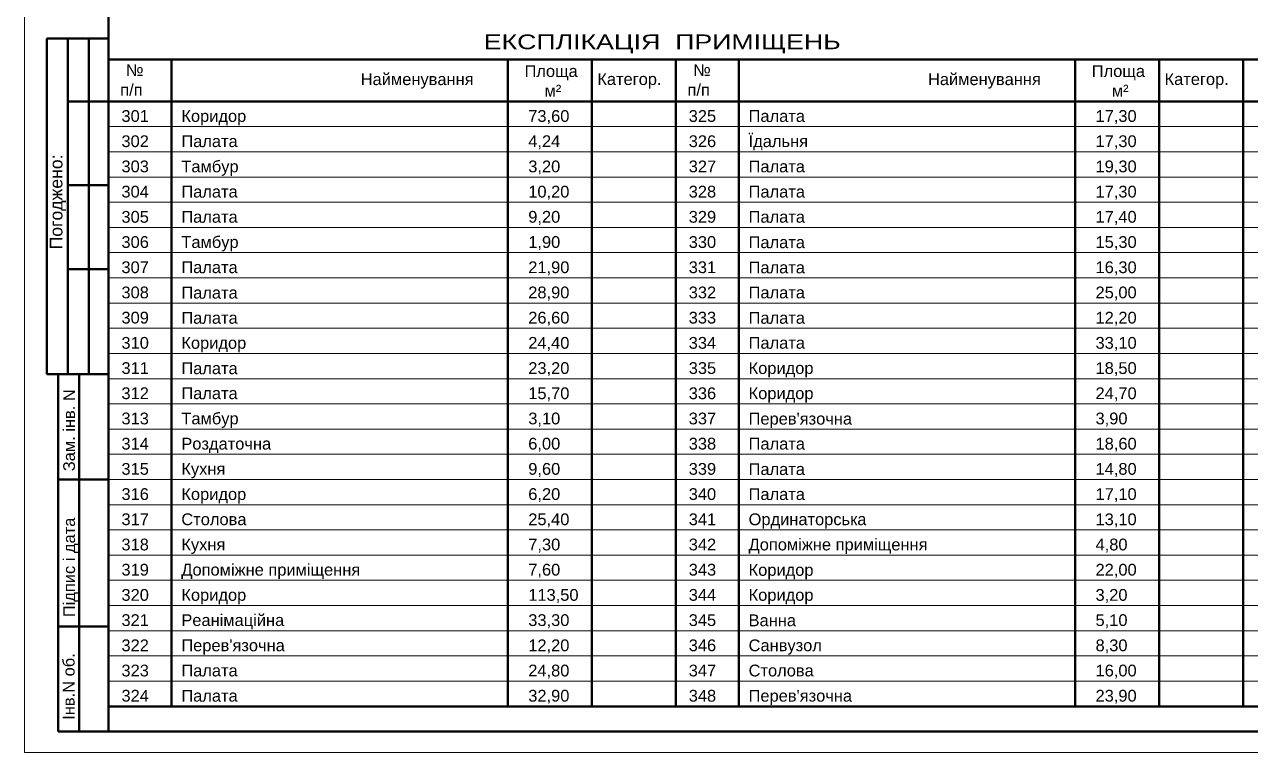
# Model space of a CAD drawing. Header units: millimetres. Extents: x 752233 to 2620908, y -654617 to -58944.
# Drawn here: x 1306958 to 1336134, y -270795 to -253466 of the extents above; entities that cross this region are included whole.
import ezdxf

# ---------------------------------------------------------------- set-up
doc = ezdxf.new("R2010")
doc.units = ezdxf.units.MM
doc.header["$LTSCALE"] = 90
doc.layers.get('0').update_dxf_attribs({"lineweight": 15})
doc.styles.add('style2', font='ARIAL.TTF')
doc.styles.add('txt200', font='txt.shx', dxfattribs={"width": 0.9, "height": 200})

msp = doc.modelspace()

# ---------------------------------------------------------------- linework, layer by layer
at = {"color": 250, "linetype": 'ByBlock', "ltscale": 4}
for p, q in [((1306957.9, -192165.3), (1306957.9, -270794.7)), ((1306957.9, -270794.7), (1393313.3, -270794.7))]:
    msp.add_line(p, q, dxfattribs=at)
at = {"color": 7, "lineweight": 50}
for p, q in [((1308957.9, -192665.3), (1308957.9, -270294.7)), ((1307487.8, -253796.6), (1308957.9, -253796.6)), ((1307487.8, -261792.2), (1307487.8, -253796.6)), ((1307987.8, -261792.2), (1307987.8, -253796.6)), ((1308487.8, -261792.2), (1308487.8, -253796.6)), ((1322457.9, -254296.6), (1308957.9, -254296.6)), ((1310457.9, -254296.6), (1310457.9, -269696.6)), ((1318457.9, -254296.6), (1318457.9, -269696.6)), ((1320457.9, -254296.6), (1320457.9, -269696.6)), ((1322457.9, -254296.6), (1322457.9, -269696.6)), ((1335957.9, -254296.6), (1322457.9, -254296.6)), ((1323957.9, -254296.6), (1323957.9, -269696.6)), ((1331957.9, -254296.6), (1331957.9, -269696.6)), ((1333957.9, -254296.6), (1333957.9, -269696.6)), ((1335957.9, -254296.6), (1335957.9, -269696.6)), ((1335957.9, -254296.6), (1335957.9, -269696.6)), ((1335957.9, -254296.6), (1335957.9, -269696.6)), ((1349457.9, -254296.6), (1335957.9, -254296.6)), ((1307987.8, -255296.6), (1308957.9, -255296.6)), ((1322457.9, -255296.6), (1308957.9, -255296.6)), ((1335957.9, -255296.6), (1322457.9, -255296.6)), ((1349457.9, -255296.6), (1335957.9, -255296.6)), ((1307987.8, -257292.2), (1308957.9, -257292.2)), ((1307987.8, -259292.2), (1308957.9, -259292.2)), ((1307487.8, -261792.2), (1308957.9, -261792.2)), ((1307757.9, -270294.7), (1307757.9, -261794.7)), ((1308257.9, -270294.7), (1308257.9, -261794.7)), ((1307757.9, -264294.7), (1308957.9, -264294.7)), ((1307757.9, -267794.7), (1308957.9, -267794.7)), ((1322457.9, -269696.6), (1308957.9, -269696.6)), ((1335957.9, -269696.6), (1322457.9, -269696.6)), ((1349457.9, -269696.6), (1335957.9, -269696.6)), ((1307757.9, -270294.7), (1392813.3, -270294.7))]:
    msp.add_line(p, q, dxfattribs=at)
at = {"color": 7, "lineweight": 15}
for p, q in [((1322457.9, -255896.6), (1308957.9, -255896.6)), ((1335957.9, -255896.6), (1322457.9, -255896.6)), ((1349457.9, -255896.6), (1335957.9, -255896.6)), ((1322457.9, -256496.6), (1308957.9, -256496.6)), ((1335957.9, -256496.6), (1322457.9, -256496.6)), ((1349457.9, -256496.6), (1335957.9, -256496.6)), ((1322457.9, -257096.6), (1308957.9, -257096.6)), ((1335957.9, -257096.6), (1322457.9, -257096.6)), ((1349457.9, -257096.6), (1335957.9, -257096.6)), ((1322457.9, -257696.6), (1308957.9, -257696.6)), ((1335957.9, -257696.6), (1322457.9, -257696.6)), ((1349457.9, -257696.6), (1335957.9, -257696.6)), ((1322457.9, -258296.6), (1308957.9, -258296.6)), ((1335957.9, -258296.6), (1322457.9, -258296.6)), ((1349457.9, -258296.6), (1335957.9, -258296.6)), ((1322457.9, -258896.6), (1308957.9, -258896.6)), ((1335957.9, -258896.6), (1322457.9, -258896.6)), ((1349457.9, -258896.6), (1335957.9, -258896.6)), ((1322457.9, -259496.6), (1308957.9, -259496.6)), ((1335957.9, -259496.6), (1322457.9, -259496.6)), ((1349457.9, -259496.6), (1335957.9, -259496.6)), ((1322457.9, -260096.6), (1308957.9, -260096.6)), ((1335957.9, -260096.6), (1322457.9, -260096.6)), ((1349457.9, -260096.6), (1335957.9, -260096.6)), ((1322457.9, -260696.6), (1308957.9, -260696.6)), ((1335957.9, -260696.6), (1322457.9, -260696.6)), ((1349457.9, -260696.6), (1335957.9, -260696.6)), ((1322457.9, -261296.6), (1308957.9, -261296.6)), ((1335957.9, -261296.6), (1322457.9, -261296.6)), ((1349457.9, -261296.6), (1335957.9, -261296.6)), ((1322457.9, -261896.6), (1308957.9, -261896.6)), ((1335957.9, -261896.6), (1322457.9, -261896.6)), ((1349457.9, -261896.6), (1335957.9, -261896.6)), ((1322457.9, -262496.6), (1308957.9, -262496.6)), ((1335957.9, -262496.6), (1322457.9, -262496.6)), ((1349457.9, -262496.6), (1335957.9, -262496.6)), ((1322457.9, -263096.6), (1308957.9, -263096.6)), ((1335957.9, -263096.6), (1322457.9, -263096.6)), ((1349457.9, -263096.6), (1335957.9, -263096.6)), ((1322457.9, -263696.6), (1308957.9, -263696.6)), ((1335957.9, -263696.6), (1322457.9, -263696.6)), ((1349457.9, -263696.6), (1335957.9, -263696.6)), ((1322457.9, -264296.6), (1308957.9, -264296.6)), ((1335957.9, -264296.6), (1322457.9, -264296.6)), ((1349457.9, -264296.6), (1335957.9, -264296.6)), ((1322457.9, -264896.6), (1308957.9, -264896.6)), ((1335957.9, -264896.6), (1322457.9, -264896.6)), ((1349457.9, -264896.6), (1335957.9, -264896.6)), ((1322457.9, -265496.6), (1308957.9, -265496.6)), ((1335957.9, -265496.6), (1322457.9, -265496.6)), ((1349457.9, -265496.6), (1335957.9, -265496.6)), ((1322457.9, -266096.6), (1308957.9, -266096.6)), ((1335957.9, -266096.6), (1322457.9, -266096.6)), ((1349457.9, -266096.6), (1335957.9, -266096.6)), ((1322457.9, -266696.6), (1308957.9, -266696.6)), ((1335957.9, -266696.6), (1322457.9, -266696.6)), ((1349457.9, -266696.6), (1335957.9, -266696.6)), ((1322457.9, -267296.6), (1308957.9, -267296.6)), ((1335957.9, -267296.6), (1322457.9, -267296.6)), ((1349457.9, -267296.6), (1335957.9, -267296.6)), ((1322457.9, -267896.6), (1308957.9, -267896.6)), ((1335957.9, -267896.6), (1322457.9, -267896.6)), ((1349457.9, -267896.6), (1335957.9, -267896.6)), ((1322457.9, -268496.6), (1308957.9, -268496.6)), ((1335957.9, -268496.6), (1322457.9, -268496.6)), ((1349457.9, -268496.6), (1335957.9, -268496.6)), ((1322457.9, -269096.6), (1308957.9, -269096.6)), ((1335957.9, -269096.6), (1322457.9, -269096.6)), ((1349457.9, -269096.6), (1335957.9, -269096.6))]:
    msp.add_line(p, q, dxfattribs=at)

# ---------------------------------------------------------------- texts
at = {"color": 7, "linetype": 'Continuous', "style": 'style2', "width": 1.3}
msp.add_text('ЕКСПЛІКАЦІЯ  ПРИМІЩЕНЬ', height=350, dxfattribs=at).set_placement((1317886.5, -254053.1))
at = {"color": 7, "linetype": 'ByBlock', "lineweight": 15, "style": 'style2'}
for s, p in [(' №', (1309262.1, -254691.3)), (' №', (1322762.1, -254691.3)), ('Найменування', (1314959.4, -254908)), ('Площа', (1318857.9, -254714.2)), ('Категор.', (1320589.5, -254904.8)), ('Найменування', (1328459.4, -254908)), ('Площа', (1332357.9, -254714.2)), ('Категор.', (1334089.5, -254904.8)), ('п/п', (1309236.1, -255162.7)), ('м²', (1319333.3, -255180.9)), ('п/п', (1322736.1, -255162.7)), ('м²', (1332833.3, -255180.9))]:
    msp.add_text(s, height=280, dxfattribs=at).set_placement(p)
at = {"color": 7, "linetype": 'Continuous', "style": 'style2'}
for s, p in [('301', (1309264.8, -255783.7)), ('Коридор', (1310690.3, -255783.7)), ('73,60', (1318946.4, -255783.7)), ('325', (1322764.8, -255783.7)), ('Палата', (1324190.3, -255783.7)), ('17,30', (1332446.4, -255783.7)), ('302', (1309264.8, -256383.7)), ('Палата', (1310690.3, -256383.7)), ('4,24', (1318946.4, -256383.7)), ('326', (1322764.8, -256383.7)), ('Їдальня', (1324190.3, -256383.7)), ('17,30', (1332446.4, -256383.7)), ('303', (1309264.8, -256983.7)), ('Тамбур', (1310690.3, -256983.7)), ('3,20', (1318946.4, -256983.7)), ('327', (1322764.8, -256983.7)), ('Палата', (1324190.3, -256983.7)), ('19,30', (1332446.4, -256983.7)), ('304', (1309264.8, -257583.7)), ('Палата', (1310690.3, -257583.7)), ('10,20', (1318946.4, -257583.7)), ('328', (1322764.8, -257583.7)), ('Палата', (1324190.3, -257583.7)), ('17,30', (1332446.4, -257583.7)), ('305', (1309264.8, -258183.7)), ('Палата', (1310690.3, -258183.7)), ('9,20', (1318946.4, -258183.7)), ('329', (1322764.8, -258183.7)), ('Палата', (1324190.3, -258183.7)), ('17,40', (1332446.4, -258183.7)), ('306', (1309264.8, -258783.7)), ('Тамбур', (1310690.3, -258783.7)), ('1,90', (1318946.4, -258783.7)), ('330', (1322764.8, -258783.7)), ('15,30', (1332446.4, -258783.7)), ('Палата', (1324190.3, -258788.9)), ('307', (1309264.8, -259383.7)), ('Палата', (1310690.3, -259383.7)), ('21,90', (1318946.4, -259383.7)), ('331', (1322764.8, -259383.7)), ('Палата', (1324190.3, -259388.9)), ('16,30', (1332446.4, -259383.7)), ('308', (1309264.8, -259983.7)), ('Палата', (1310690.3, -259988.9)), ('28,90', (1318946.4, -259983.7)), ('332', (1322764.8, -259983.7)), ('Палата', (1324190.3, -259983.7)), ('25,00', (1332446.4, -259983.7)), ('309', (1309264.8, -260583.7)), ('Палата', (1310690.3, -260588.9)), ('26,60', (1318946.4, -260583.7)), ('333', (1322764.8, -260583.7)), ('Палата', (1324190.3, -260588.9)), ('12,20', (1332446.4, -260583.7)), ('310', (1309264.8, -261183.7)), ('Коридор', (1310690.3, -261183.7)), ('24,40', (1318946.4, -261183.7)), ('334', (1322764.8, -261183.7)), ('Палата', (1324190.3, -261183.7)), ('33,10', (1332446.4, -261183.7)), ('311', (1309264.8, -261783.7)), ('Палата', (1310690.3, -261788.9)), ('23,20', (1318946.4, -261783.7)), ('335', (1322764.8, -261783.7)), ('Коридор', (1324190.3, -261783.7)), ('18,50', (1332446.4, -261783.7)), ('312', (1309264.8, -262383.7)), ('Палата', (1310690.3, -262383.7)), ('15,70', (1318946.4, -262383.7)), ('336', (1322764.8, -262383.7)), ('Коридор', (1324190.3, -262383.7)), ('24,70', (1332446.4, -262383.7)), ('313', (1309264.8, -262983.7)), ('Тамбур', (1310690.3, -262983.7)), ('3,10', (1318946.4, -262983.7)), ('337', (1322764.8, -262983.7)), ("Перев'язочна", (1324190.3, -262988.9)), ('3,90', (1332446.4, -262983.7)), ('314', (1309264.8, -263583.7)), ('Роздаточна', (1310690.3, -263583.7)), ('6,00', (1318946.4, -263583.7)), ('338', (1322764.8, -263583.7)), ('Палата', (1324190.3, -263583.7)), ('18,60', (1332446.4, -263583.7)), ('315', (1309264.8, -264183.7)), ('Кухня', (1310690.3, -264183.7)), ('9,60', (1318946.4, -264183.7)), ('339', (1322764.8, -264183.7)), ('Палата', (1324190.3, -264188.9)), ('14,80', (1332446.4, -264183.7)), ('316', (1309264.8, -264783.7)), ('Коридор', (1310690.3, -264783.7)), ('6,20', (1318946.4, -264783.7)), ('340', (1322764.8, -264783.7)), ('Палата', (1324190.3, -264783.7)), ('17,10', (1332446.4, -264783.7)), ('317', (1309264.8, -265383.7)), ('Столова', (1310690.3, -265383.7)), ('25,40', (1318946.4, -265383.7)), ('341', (1322764.8, -265383.7)), ('Ординаторська', (1324190.3, -265383.7)), ('13,10', (1332446.4, -265383.7)), ('318', (1309264.8, -265983.7)), ('Кухня', (1310690.3, -265983.7)), ('7,30', (1318946.4, -265983.7)), ('342', (1322764.8, -265983.7)), ('Допоміжне приміщення', (1324190.3, -265983.7)), ('4,80', (1332446.4, -265983.7)), ('319', (1309264.8, -266583.7)), ('Допоміжне приміщення', (1310690.3, -266583.7)), ('7,60', (1318946.4, -266583.7)), ('343', (1322764.8, -266583.7)), ('Коридор', (1324190.3, -266588.9)), ('22,00', (1332446.4, -266583.7)), ('320', (1309264.8, -267183.7)), ('Коридор', (1310690.3, -267183.7)), ('113,50', (1318946.4, -267183.7)), ('344', (1322764.8, -267183.7)), ('Коридор', (1324190.3, -267183.7)), ('3,20', (1332446.4, -267183.7)), ('321', (1309264.8, -267783.7)), ('Реанімаційна', (1310690.3, -267783.7)), ('33,30', (1318946.4, -267783.7)), ('345', (1322764.8, -267783.7)), ('Ванна', (1324190.3, -267788.9)), ('5,10', (1332446.4, -267783.7)), ('322', (1309264.8, -268383.7)), ("Перев'язочна", (1310690.3, -268383.7)), ('12,20', (1318946.4, -268383.7)), ('346', (1322764.8, -268383.7)), ('Санвузол', (1324190.3, -268383.7)), ('8,30', (1332446.4, -268383.7)), ('323', (1309264.8, -268983.7)), ('Палата', (1310690.3, -268983.7)), ('24,80', (1318946.4, -268983.7)), ('347', (1322764.8, -268983.7)), ('Столова', (1324190.3, -268983.7)), ('16,00', (1332446.4, -268983.7)), ('324', (1309264.8, -269583.7)), ('Палата', (1310690.3, -269583.7)), ('32,90', (1318946.4, -269583.7)), ('348', (1322764.8, -269583.7)), ("Перев'язочна", (1324190.3, -269583.7)), ('23,90', (1332446.4, -269583.7))]:
    msp.add_text(s, height=280, dxfattribs=at).set_placement(p)
for s, p in [('Зам. iнв. N', (1308158.8, -264098.7)), ('Пiдпис i дата', (1308159.9, -267573.1)), ('Iнв.N об.', (1308148.9, -270015.6))]:
    msp.add_text(s, height=280, rotation=90, dxfattribs=at).set_placement(p)
at = {"color": 0, "lineweight": 15, "insert": (1307559.7, -258819.3), "char_height": 300, "attachment_point": 1, "rotation": 90, "style": 'txt200'}
msp.add_mtext('{\\fArial|b0|i0|c204|p34;\\W1;Погоджено:}', dxfattribs=at)

doc.saveas('drawing.dxf')
